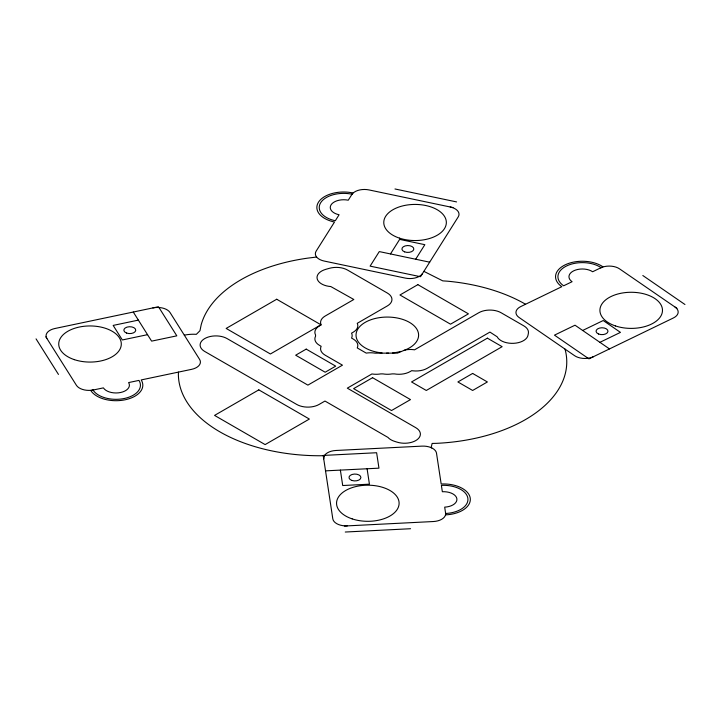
<?xml version="1.0" encoding="UTF-8"?>
<svg xmlns="http://www.w3.org/2000/svg" width="721" height="721" viewBox="0 0 721 721"><rect width="100%" height="100%" fill="white"/><g stroke="black" fill="none" stroke-linecap="round" stroke-linejoin="round"><path stroke-width="1.08" d="M178.511 372.09L178.375 374.046A141.523 81.707 0 0 0 319.899 455.753L324.441 455.654L323.72 458.862M390.485 253.936L399.65 239.39L424.849 244.68L415.684 259.227M582.676 330.47L603.216 320.521L620.457 332.381L599.908 342.331M403.958 350.424L405.716 349.874A15.79 9.121 0 0 1 413.376 349.658L414.539 349.829L478.762 312.743A15.79 9.121 0 0 1 501.095 312.743L523.852 325.883A15.79 9.121 0 0 1 528.376 333.336L528.006 335.247A15.79 9.121 0 0 1 513.667 343.322A15.79 9.121 0 0 1 497.148 336.779L489.929 332.084L427.147 368.332A15.79 9.121 0 0 1 412.899 370.828L411.745 370.657L410.087 371.612A15.79 9.121 0 0 1 394.333 373.893L392.125 373.893A15.79 9.121 0 0 1 382.959 373.893L380.751 373.893A15.79 9.121 0 0 1 373.081 374.109L371.928 373.947L347.306 388.159L415.774 427.688A15.79 9.121 0 0 1 417.189 439.639A15.79 9.121 0 0 1 396.874 442.081A45.072 26.019 0 0 1 393.044 440.792A15.79 9.121 0 0 1 388.015 437.449L324.973 401.047L319.07 404.454A15.79 9.121 0 0 1 296.755 404.463L204.737 351.469A15.79 9.121 0 0 1 204.71 338.582A15.79 9.121 0 0 1 227.043 338.564L307.894 385.122L342.457 365.168L325.18 355.201A15.79 9.121 0 0 1 320.863 346.972L321.151 346.305L319.493 345.341A15.79 9.121 0 0 1 315.546 336.247L315.546 334.977A15.79 9.121 0 0 1 319.493 325.883L321.151 324.928L320.863 324.252A15.79 9.121 0 0 1 325.18 316.032L353.831 299.485L330.786 286.552A15.79 9.121 0 0 1 317.24 279.018A15.79 9.121 0 0 1 325.802 269.339L329.335 268.329A15.79 9.121 0 0 1 347.513 270.051L387.33 293.041A15.79 9.121 0 0 1 387.33 305.938L357.237 323.314L357.526 323.981A15.79 9.121 0 0 1 353.2 332.21L351.542 333.165L351.839 333.832A15.79 9.121 0 0 1 351.839 337.392L351.542 338.059L353.2 339.023A15.79 9.121 0 0 1 357.526 347.243L357.237 347.919L366.232 353.11L367.395 352.948A15.79 9.121 0 0 1 375.064 353.164L397.469 353.11L403.958 350.424A31.282 18.061 0 0 0 408.158 321.656A31.282 18.061 0 0 0 359.13 327.289A31.282 18.061 0 0 0 382.076 352.93M138.369 320.115L113.17 325.414L122.345 339.961L147.544 334.67M388.619 353.164L386.501 353.173M184.333 335.184L186.415 334.787A26.812 15.483 0 0 1 194.219 334.247L196.337 334.337L199.969 330.723L201.186 324.774A141.523 81.707 0 0 1 307.93 258.109L316.6 257.046M325.531 470.858L378.958 468.163L376.623 452.734L323.197 455.438L332.805 518.841A13.411 7.742 0 0 0 347.333 525.879M344.359 526.024L433.402 521.526A13.411 7.742 0 0 0 445.587 513.145M345.269 532.026L410.564 528.727M394.973 188.974L456.564 201.916M452.995 207.576L369.008 189.929A13.411 7.742 0 0 0 351.821 194.553M429.68 262.174L379.282 251.584L370.107 266.13L420.505 276.72L458.214 216.913A13.411 7.742 0 0 0 450.201 206.99M423.885 271.357L442.775 280.875L447.371 281.181A141.523 81.707 0 0 1 525.312 304.109L525.546 304.253M431.762 447.912L431.104 447.642L432.149 443.433L436.34 443.343A141.523 81.707 0 0 0 565.021 349.108M642.817 275.512L684.95 304.505M676.965 308.372L619.51 268.843A13.411 7.742 0 0 0 600.62 267.888M609.488 348.919L575.016 325.198L554.476 335.148L588.949 358.869L673.396 317.961A13.411 7.742 0 0 0 675.045 307.056M133.277 312.04L151.617 341.132L176.816 335.842L158.467 306.74L54.877 328.515A13.411 7.742 0 0 0 46.865 338.428M45.847 336.815L76.417 385.311A13.411 7.742 0 0 0 93.604 389.935M36.05 338.87L58.464 374.433M367.088 468.758L369.422 484.179L342.709 485.53L340.375 470.11M400.885 351.397A31.282 18.061 0 0 1 392.557 352.93M445.641 513.487A24.433 14.105 0 0 0 467.848 498.202A24.433 14.105 0 0 0 441.387 485.377L442.343 491.722A13.411 7.742 0 0 1 456.871 498.761A13.411 7.742 0 0 1 444.686 507.142L445.848 514.857A26.812 15.483 0 0 0 470.227 498.085A26.812 15.483 0 0 0 441.18 484.007L436.502 453.167A13.411 7.742 0 0 0 421.974 446.128L335.905 450.481A13.411 7.742 0 0 0 324.008 456.447M93.045 390.052A24.433 14.105 0 0 0 124.354 398.479A24.433 14.105 0 0 0 138.964 380.4L128.599 382.581A13.411 7.742 0 0 1 120.587 392.503A13.411 7.742 0 0 1 103.4 387.871L90.801 390.521A26.812 15.483 0 0 0 125.175 399.776A26.812 15.483 0 0 0 141.199 379.931L191.597 369.341A13.411 7.742 0 0 0 199.609 359.418L170.057 312.544A13.411 7.742 0 0 0 152.87 307.921M601.08 267.662A24.433 14.105 0 0 0 566.652 265.923A24.433 14.105 0 0 0 563.642 285.795L572.086 281.704A13.411 7.742 0 0 1 573.745 270.799A13.411 7.742 0 0 1 592.635 271.754L602.9 266.779A26.812 15.483 0 0 0 565.12 264.868A26.812 15.483 0 0 0 561.821 286.679L520.733 306.587A13.411 7.742 0 0 0 519.084 317.492L574.619 355.705A13.411 7.742 0 0 0 593.509 356.661M352.028 194.228A24.433 14.105 0 0 0 320.71 202.664A24.433 14.105 0 0 0 335.31 220.743L339.086 214.759A13.411 7.742 0 0 1 331.074 204.836A13.411 7.742 0 0 1 348.252 200.213L352.839 192.94A26.812 15.483 0 0 0 318.475 202.186A26.812 15.483 0 0 0 334.499 222.032L316.159 251.124A13.411 7.742 0 0 0 324.171 261.047L405.364 278.108A13.411 7.742 0 0 0 422.542 273.484M276.711 299.242L226.151 328.434L270.393 353.984L320.953 324.792L276.711 299.242M306.209 349.117L295.673 355.201L325.162 372.225L335.698 366.142L306.209 349.117M417.865 284.651L399.957 294.988L450.517 324.18L468.425 313.842L417.865 284.651M258.803 389.863L214.561 415.404L265.121 444.596L309.363 419.054L258.803 389.863M372.568 377.696L353.605 388.646L391.53 410.537L410.492 399.596L372.568 377.696M487.387 338.167L411.547 381.959L426.291 390.467L502.131 346.684L487.387 338.167M472.643 373.442L457.889 381.959L472.643 390.467L487.387 381.959L472.643 373.442M351.911 480.447A5.957 3.443 0 0 0 360.906 477.527A5.957 3.443 0 0 0 352.028 474.49A5.957 3.443 0 0 0 351.911 480.447M352.19 518.895A31.282 18.061 0 0 0 399.11 503.258A31.282 18.061 0 0 0 352.19 487.612A31.282 18.061 0 0 0 352.19 518.895M126.59 333.057A5.957 3.443 0 0 0 135.746 330.308A5.957 3.443 0 0 0 127.04 327.109A5.957 3.443 0 0 0 126.59 333.057M74.371 359.653A31.282 18.061 0 0 0 121.299 344.007A31.282 18.061 0 0 0 74.371 328.37A31.282 18.061 0 0 0 74.371 359.653M598.601 334.021A5.957 3.443 0 0 0 607.956 331.507A5.957 3.443 0 0 0 599.502 328.082A5.957 3.443 0 0 0 598.601 334.021M615.554 325.973A31.282 18.061 0 0 0 662.482 310.336A31.282 18.061 0 0 0 615.554 294.691A31.282 18.061 0 0 0 615.554 325.973M404.616 251.863A5.957 3.443 0 0 0 413.818 249.169A5.957 3.443 0 0 0 405.175 245.915A5.957 3.443 0 0 0 404.616 251.863M399.416 238.128A31.282 18.061 0 0 0 446.344 222.492A31.282 18.061 0 0 0 399.416 206.846A31.282 18.061 0 0 0 399.416 238.128"/></g></svg>
